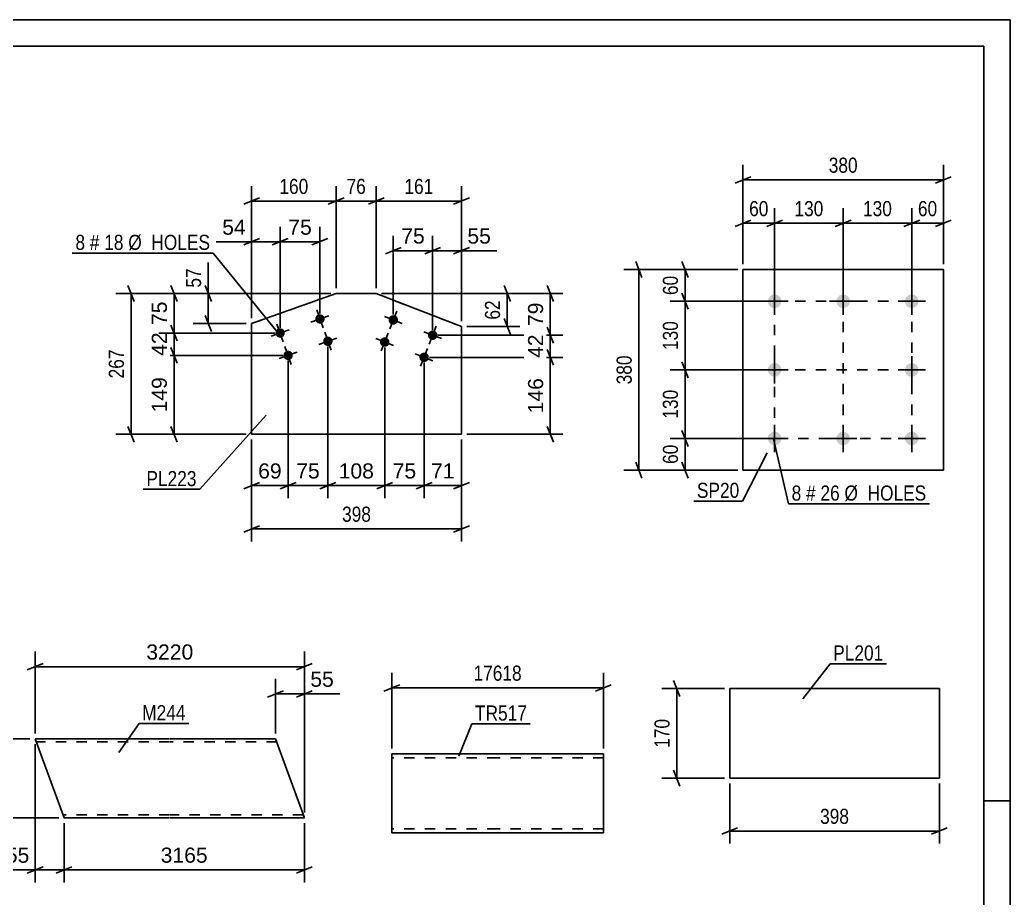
# Model space of a CAD drawing. Header units: millimetres. Extents: x 0 to 420, y 0 to 297.
# Drawn here: x 232.2 to 420, y 130.5 to 297 of the extents above; entities that cross this region are included whole.
import ezdxf

# ---------------------------------------------------------------- set-up
doc = ezdxf.new("R2010")
doc.units = ezdxf.units.MM
doc.linetypes.add('DXK_LINE_DOT2', pattern=[3.9198, 1.9599, -1.9599])
doc.styles.add('Arial', font='ARIAL.TTF', dxfattribs={"height": 0.2})
doc.styles.add('Arial Narrow', font='ARIALN.TTF', dxfattribs={"height": 0.2})

# ---------------------------------------------------------------- blocks, each defined once
blk = doc.blocks.new('Unknown-318883881-1115')
at = {"color": 5, "linetype": 'Continuous'}
for p, q in [((420, 297), (0, 297)), ((420, 0), (420, 297)), ((415, 292), (5, 292)), ((415, 5), (415, 292)), ((420, 149), (415, 149))]:
    blk.add_line(p, q, dxfattribs=at)
blk = doc.blocks.new('Part-318883881-2807 - 2791')
at = {"color": 2, "linetype": 'Continuous'}
for p, q in [((260.63, 160.76), (235.17, 160.76)), ((235.17, 160.76), (240.63, 145.76)), ((280.73, 160.77), (260.73, 160.77)), ((285.75, 146.97), (280.73, 160.77)), ((286.19, 145.77), (285.75, 146.97)), ((260.63, 145.76), (240.63, 145.76)), ((286.19, 145.77), (260.73, 145.77))]:
    blk.add_line(p, q, dxfattribs=at)
at = {"color": 7, "linetype": 'DXK_LINE_DOT2'}
for p, q in [((260.63, 160.16), (235.39, 160.16)), ((280.95, 160.17), (260.73, 160.17)), ((260.63, 146.36), (240.41, 146.36)), ((285.97, 146.37), (260.73, 146.37)), ((286.16, 145.86), (286.06, 146.12)), ((286.19, 145.77), (286.16, 145.86))]:
    blk.add_line(p, q, dxfattribs=at)
blk = doc.blocks.new('Bolt-318883881-3646 - 3612')
at = {"linetype": 'Continuous'}
for points in [[(375.34, 244.97, -1), (375.34, 242.37, -1)], [(388.34, 244.97, -1), (388.34, 242.37, -1)], [(401.34, 244.97, -1), (401.34, 242.37, -1)], [(375.34, 231.97, -1), (375.34, 229.37, -1)], [(401.34, 231.97, -1), (401.34, 229.37, -1)], [(375.34, 218.97, -1), (375.34, 216.37, -1)], [(388.34, 218.97, -1), (388.34, 216.37, -1)], [(401.34, 218.97, -1), (401.34, 216.37, -1)]]:
    blk.add_hatch(color=1, dxfattribs=at).paths.add_polyline_path(points)
at = {"color": 1, "linetype": 'Continuous'}
for p, q in [((375.34, 246.27), (375.34, 241.07)), ((388.34, 246.27), (388.34, 241.07)), ((401.34, 246.27), (401.34, 241.07)), ((372.74, 243.67), (377.94, 243.67)), ((385.74, 243.67), (390.94, 243.67)), ((398.74, 243.67), (403.94, 243.67)), ((375.34, 233.27), (375.34, 228.07)), ((401.34, 233.27), (401.34, 228.07)), ((372.74, 230.67), (377.94, 230.67)), ((398.74, 230.67), (403.94, 230.67)), ((375.34, 220.27), (375.34, 215.07)), ((388.34, 220.27), (388.34, 215.07)), ((401.34, 220.27), (401.34, 215.07)), ((372.74, 217.67), (377.94, 217.67)), ((385.74, 217.67), (390.94, 217.67)), ((398.74, 217.67), (403.94, 217.67))]:
    blk.add_line(p, q, dxfattribs=at)
blk = doc.blocks.new('Part-318883881-3661 - 3612')
at = {"color": 2, "linetype": 'Continuous'}
for p, q in [((369.34, 249.67), (369.34, 211.67)), ((369.34, 249.67), (407.34, 249.67)), ((407.34, 249.67), (407.34, 211.67)), ((369.34, 211.67), (407.34, 211.67))]:
    blk.add_line(p, q, dxfattribs=at)
blk = doc.blocks.new('Part-318883881-3542 - 3526')
at = {"color": 2, "linetype": 'Continuous'}
for p, q in [((366.82, 153.28), (366.82, 170.28)), ((366.82, 170.28), (406.58, 170.28)), ((406.58, 170.28), (406.58, 153.28)), ((406.58, 153.28), (366.82, 153.28))]:
    blk.add_line(p, q, dxfattribs=at)
blk = doc.blocks.new('Part-318883881-3301 - 3277')
at = {"color": 2, "linetype": 'Continuous'}
for p, q in [((302.78, 144.52), (302.78, 157.92)), ((302.78, 157.92), (322.78, 157.92)), ((322.88, 157.92), (342.88, 157.92)), ((342.88, 142.92), (342.88, 157.92)), ((302.78, 144.52), (302.78, 142.92)), ((302.78, 142.92), (322.78, 142.92)), ((322.88, 142.92), (342.88, 142.92))]:
    blk.add_line(p, q, dxfattribs=at)
at = {"color": 7, "linetype": 'DXK_LINE_DOT2'}
for p, q in [((322.78, 157.12), (302.78, 157.12)), ((342.88, 157.12), (322.88, 157.12)), ((302.78, 143.04), (302.78, 144.52)), ((302.78, 143.72), (302.78, 143.78)), ((322.78, 143.72), (302.78, 143.72)), ((342.88, 143.72), (322.88, 143.72)), ((342.88, 143.72), (342.88, 143.78))]:
    blk.add_line(p, q, dxfattribs=at)
blk = doc.blocks.new('Part-318883881-2200 - 2184')
at = {"color": 2, "linetype": 'Continuous'}
for p, q in [((292.21, 245.13), (276.19, 239.44)), ((299.83, 245.13), (292.21, 245.13)), ((292.21, 245.13), (292.21, 245.13)), ((315.97, 238.88), (299.83, 245.13)), ((299.83, 245.13), (299.83, 245.13)), ((276.19, 218.46), (276.19, 239.44)), ((315.97, 218.46), (315.97, 238.88)), ((276.19, 218.46), (315.97, 218.46))]:
    blk.add_line(p, q, dxfattribs=at)
at = {"color": 7, "linetype": 'DXK_LINE_DOT2'}
for p, q in [((276.19, 239.44), (292.21, 245.13)), ((292.21, 245.13), (299.83, 245.13)), ((299.83, 245.13), (315.97, 238.88)), ((276.19, 218.46), (315.97, 218.46))]:
    blk.add_line(p, q, dxfattribs=at)
blk = doc.blocks.new('Bolt-318883881-2205 - 2184')
at = {"linetype": 'Continuous'}
for points in [[(303.03, 239.23), (302.84, 239.25), (302.66, 239.32), (302.5, 239.41), (302.37, 239.54), (302.26, 239.7), (302.19, 239.87), (302.15, 240.06), (302.16, 240.25), (302.2, 240.43), (302.29, 240.6), (302.4, 240.75), (302.54, 240.87), (302.71, 240.96), (302.89, 241.01), (303.08, 241.03), (303.26, 241), (303.44, 240.94), (303.6, 240.84), (303.74, 240.71), (303.84, 240.55), (303.92, 240.38), (303.95, 240.19), (303.94, 240.01), (303.9, 239.82), (303.82, 239.65), (303.7, 239.51), (303.56, 239.38), (303.39, 239.29), (303.21, 239.24)], [(301.4, 235.03), (301.21, 235.06), (301.04, 235.12), (300.88, 235.22), (300.74, 235.35), (300.64, 235.5), (300.56, 235.68), (300.53, 235.86), (300.54, 236.05), (300.58, 236.23), (300.66, 236.4), (300.78, 236.55), (300.92, 236.67), (301.09, 236.76), (301.27, 236.82), (301.45, 236.83), (301.64, 236.8), (301.82, 236.74), (301.98, 236.64), (302.11, 236.51), (302.22, 236.36), (302.29, 236.18), (302.33, 236), (302.32, 235.81), (302.28, 235.63), (302.19, 235.46), (302.08, 235.31), (301.94, 235.19), (301.77, 235.1), (301.59, 235.04)], [(310.49, 236.34), (310.3, 236.37), (310.12, 236.43), (309.96, 236.53), (309.83, 236.66), (309.72, 236.81), (309.65, 236.99), (309.62, 237.17), (309.62, 237.36), (309.67, 237.54), (309.75, 237.71), (309.86, 237.86), (310.01, 237.98), (310.17, 238.07), (310.35, 238.13), (310.54, 238.14), (310.73, 238.11), (310.9, 238.05), (311.06, 237.95), (311.2, 237.82), (311.31, 237.67), (311.38, 237.49), (311.41, 237.31), (311.4, 237.12), (311.36, 236.94), (311.28, 236.77), (311.16, 236.62), (311.02, 236.5), (310.85, 236.41), (310.67, 236.35)], [(308.86, 232.14), (308.68, 232.17), (308.5, 232.23), (308.34, 232.33), (308.2, 232.46), (308.1, 232.62), (308.03, 232.79), (307.99, 232.98), (308, 233.16), (308.04, 233.35), (308.12, 233.52), (308.24, 233.67), (308.38, 233.79), (308.55, 233.88), (308.73, 233.93), (308.92, 233.94), (309.1, 233.92), (309.28, 233.85), (309.44, 233.76), (309.58, 233.63), (309.68, 233.47), (309.75, 233.3), (309.79, 233.11), (309.78, 232.92), (309.74, 232.74), (309.65, 232.57), (309.54, 232.42), (309.4, 232.3), (309.23, 232.21), (309.05, 232.16)]]:
    blk.add_hatch(color=1, dxfattribs=at).paths.add_polyline_path(points)
at = {"color": 1, "linetype": 'Continuous'}
for p, q in [((301.37, 240.78), (304.73, 239.48)), ((303.7, 241.81), (302.4, 238.45)), ((311.16, 238.92), (309.86, 235.56)), ((299.75, 236.58), (303.11, 235.28)), ((302.08, 237.61), (300.78, 234.25)), ((308.83, 237.89), (312.19, 236.59)), ((309.54, 234.72), (308.24, 231.36)), ((307.21, 233.69), (310.57, 232.39))]:
    blk.add_line(p, q, dxfattribs=at)
blk = doc.blocks.new('Bolt-318883881-2210 - 2184')
at = {"linetype": 'Continuous'}
for points in [[(289.99, 240.62, -1), (288.29, 240.02, -1)], [(282.45, 237.95, -1), (280.75, 237.35, -1)], [(291.5, 236.38, -1), (289.8, 235.78, -1)], [(283.96, 233.71, -1), (282.26, 233.11, -1)]]:
    blk.add_hatch(color=1, dxfattribs=at).paths.add_polyline_path(points)
at = {"color": 1, "linetype": 'Continuous'}
for p, q in [((287.45, 239.72), (290.84, 240.93)), ((288.54, 242.02), (289.74, 238.63)), ((281, 239.35), (282.2, 235.95)), ((279.91, 237.05), (283.3, 238.25)), ((288.95, 235.48), (292.34, 236.68)), ((290.05, 237.78), (291.25, 234.39)), ((282.51, 235.1), (283.71, 231.71)), ((281.41, 232.81), (284.8, 234.01))]:
    blk.add_line(p, q, dxfattribs=at)
blk = doc.blocks.new('Rectangle-318883881-3750 - 3612')
at = {"color": 1, "linetype": 'DXK_LINE_DOT2'}
blk.add_lwpolyline([(375.34, 243.67), (401.34, 243.67), (401.34, 217.67), (375.34, 217.67), (375.34, 243.67)], close=True, dxfattribs=at)
blk = doc.blocks.new('Line-318883881-3743 - 3612')
at = {"color": 1, "linetype": 'DXK_LINE_DOT2'}
blk.add_line((375.34, 230.67), (401.34, 230.67), dxfattribs=at)
blk = doc.blocks.new('Line-318883881-3734 - 3612')
at = {"color": 1, "linetype": 'DXK_LINE_DOT2'}
blk.add_line((388.34, 243.67), (388.34, 217.67), dxfattribs=at)
blk = doc.blocks.new('StraightDimension-318883881-16957 - 2791')
at = {"color": 7, "linetype": 'Continuous'}
for p, q in [((235.17, 159.76), (235.17, 133.52)), ((240.63, 144.76), (240.63, 133.52)), ((233.67, 135.32), (236.67, 136.52)), ((235.17, 135.92), (240.63, 135.92)), ((242.13, 136.52), (239.13, 135.32))]:
    blk.add_line(p, q, dxfattribs=at)
at = {"color": 0}
blk.add_wipeout([(234.65, 136.67), (234.65, 140.87), (229, 140.87), (229, 136.67)], dxfattribs=at)
at = {"color": 7, "linetype": 'Continuous'}
blk.add_line((235.17, 135.92), (228.47, 135.92), dxfattribs=at)
blk.add_line((235.17, 135.92), (228.47, 135.92), dxfattribs=at)
at = {"color": 3, "style": 'Arial'}
blk.add_text('55', height=2.865, dxfattribs=at).set_placement((229.6, 137.27))
blk = doc.blocks.new('StraightDimension-318883881-2878 - 2791')
at = {"color": 7, "linetype": 'Continuous'}
for p, q in [((235.17, 161.76), (235.17, 177.27)), ((286.19, 146.77), (286.19, 177.27)), ((236.67, 175.02), (233.67, 173.82)), ((284.69, 173.82), (287.69, 175.02)), ((235.17, 174.42), (286.19, 174.42))]:
    blk.add_line(p, q, dxfattribs=at)
at = {"color": 0}
blk.add_wipeout([(265.73, 175.17), (265.73, 179.37), (255.63, 179.37), (255.63, 175.17)], dxfattribs=at)
at = {"color": 3, "style": 'Arial'}
blk.add_text('3220', height=2.865, dxfattribs=at).set_placement((256.23, 175.77))
blk = doc.blocks.new('StraightDimension-318883881-2810 - 2791')
at = {"color": 7, "linetype": 'Continuous'}
for p, q in [((227.15, 159.26), (225.95, 162.26)), ((234.17, 160.76), (223.7, 160.76)), ((226.55, 145.76), (226.55, 160.76)), ((225.95, 147.26), (227.15, 144.26)), ((239.63, 145.76), (223.7, 145.76))]:
    blk.add_line(p, q, dxfattribs=at)
at = {"color": 0}
blk.add_wipeout([(225.8, 157.2), (221.6, 157.2), (221.6, 149.32), (225.8, 149.32)], dxfattribs=at)
at = {"color": 3, "style": 'Arial'}
blk.add_text('150', height=2.865, rotation=90.0002, dxfattribs=at).set_placement((225.2, 149.92))
blk = doc.blocks.new('StraightDimension-318883881-2853 - 2791')
at = {"color": 7, "linetype": 'Continuous'}
for p, q in [((280.73, 161.77), (280.73, 172.11)), ((286.19, 146.77), (286.19, 172.11)), ((279.23, 168.66), (282.23, 169.86)), ((280.73, 169.26), (286.19, 169.26)), ((287.69, 169.86), (284.69, 168.66))]:
    blk.add_line(p, q, dxfattribs=at)
at = {"color": 0}
blk.add_wipeout([(292.36, 170.01), (292.36, 174.21), (286.72, 174.21), (286.72, 170.01)], dxfattribs=at)
at = {"color": 7, "linetype": 'Continuous'}
blk.add_line((286.19, 169.26), (292.89, 169.26), dxfattribs=at)
blk.add_line((286.19, 169.26), (292.89, 169.26), dxfattribs=at)
at = {"color": 3, "style": 'Arial'}
blk.add_text('55', height=2.865, dxfattribs=at).set_placement((287.32, 170.61))
blk = doc.blocks.new('StraightDimension-318883881-16956 - 2791')
at = {"color": 7, "linetype": 'Continuous'}
for p, q in [((240.63, 144.76), (240.63, 133.52)), ((286.19, 144.77), (286.19, 133.52)), ((242.13, 136.52), (239.13, 135.32)), ((240.63, 135.92), (286.19, 135.92)), ((284.69, 135.32), (287.69, 136.52))]:
    blk.add_line(p, q, dxfattribs=at)
at = {"color": 0}
blk.add_wipeout([(268.46, 136.67), (268.46, 140.87), (258.36, 140.87), (258.36, 136.67)], dxfattribs=at)
at = {"color": 3, "style": 'Arial'}
blk.add_text('3165', height=2.865, dxfattribs=at).set_placement((258.96, 137.27))
blk = doc.blocks.new('StraightDimension-318883881-3663 - 3612')
at = {"color": 7, "linetype": 'Continuous'}
for p, q in [((357.76, 219.17), (358.96, 216.17)), ((374.34, 217.67), (355.51, 217.67)), ((358.36, 211.67), (358.36, 217.67)), ((358.96, 210.17), (357.76, 213.17)), ((368.34, 211.67), (355.51, 211.67))]:
    blk.add_line(p, q, dxfattribs=at)
at = {"color": 0}
blk.add_wipeout([(357.61, 217.09), (353.41, 217.09), (353.41, 212.24), (357.61, 212.24)], dxfattribs=at)
at = {"color": 3, "style": 'Arial Narrow'}
blk.add_text('60', height=2.863, rotation=90.0002, dxfattribs=at).set_placement((357.01, 212.84))
blk = doc.blocks.new('StraightDimension-318883881-5026 - 3612')
at = {"color": 7, "linetype": 'Continuous'}
for p, q in [((358.96, 242.17), (357.76, 245.17)), ((374.34, 243.67), (355.51, 243.67)), ((358.36, 230.67), (358.36, 243.67)), ((357.76, 232.17), (358.96, 229.17)), ((374.34, 230.67), (355.51, 230.67))]:
    blk.add_line(p, q, dxfattribs=at)
at = {"color": 0}
blk.add_wipeout([(357.61, 240.51), (353.41, 240.51), (353.41, 233.82), (357.61, 233.82)], dxfattribs=at)
at = {"color": 3, "style": 'Arial Narrow'}
blk.add_text('130', height=2.863, rotation=90.0002, dxfattribs=at).set_placement((357.01, 234.42))
blk = doc.blocks.new('StraightDimension-318883881-3673 - 3612')
at = {"color": 7, "linetype": 'Continuous'}
for p, q in [((357.76, 251.17), (358.96, 248.17)), ((368.34, 249.67), (355.51, 249.67)), ((358.36, 243.67), (358.36, 249.67)), ((358.96, 242.17), (357.76, 245.17)), ((374.34, 243.67), (355.51, 243.67))]:
    blk.add_line(p, q, dxfattribs=at)
at = {"color": 0}
blk.add_wipeout([(357.61, 249.09), (353.41, 249.09), (353.41, 244.24), (357.61, 244.24)], dxfattribs=at)
at = {"color": 3, "style": 'Arial Narrow'}
blk.add_text('60', height=2.863, rotation=90.0002, dxfattribs=at).set_placement((357.01, 244.84))
blk = doc.blocks.new('StraightDimension-318883881-3688 - 3612')
at = {"color": 7, "linetype": 'Continuous'}
for p, q in [((350.2, 248.17), (349, 251.17)), ((368.34, 249.67), (346.75, 249.67)), ((349.6, 211.67), (349.6, 249.67)), ((349, 213.17), (350.2, 210.17)), ((368.34, 211.67), (346.75, 211.67))]:
    blk.add_line(p, q, dxfattribs=at)
at = {"color": 0}
blk.add_wipeout([(348.85, 234.01), (344.65, 234.01), (344.65, 227.32), (348.85, 227.32)], dxfattribs=at)
at = {"color": 3, "style": 'Arial Narrow'}
blk.add_text('380', height=2.863, rotation=90.0002, dxfattribs=at).set_placement((348.25, 227.92))
blk = doc.blocks.new('StraightDimension-318883881-3703 - 3612')
at = {"color": 7, "linetype": 'Continuous'}
for p, q in [((369.34, 250.67), (369.34, 261.29)), ((375.34, 244.67), (375.34, 261.29)), ((367.84, 257.84), (370.84, 259.04)), ((369.34, 258.44), (375.34, 258.44)), ((376.84, 259.04), (373.84, 257.84))]:
    blk.add_line(p, q, dxfattribs=at)
at = {"color": 0}
blk.add_wipeout([(374.77, 259.19), (374.77, 263.39), (369.91, 263.39), (369.91, 259.19)], dxfattribs=at)
at = {"color": 3, "style": 'Arial Narrow'}
blk.add_text('60', height=2.863, dxfattribs=at).set_placement((370.51, 259.79))
blk = doc.blocks.new('StraightDimension-318883881-3713 - 3612')
at = {"color": 7, "linetype": 'Continuous'}
for p, q in [((401.34, 244.67), (401.34, 261.29)), ((407.34, 250.67), (407.34, 261.29)), ((399.84, 257.84), (402.84, 259.04)), ((401.34, 258.44), (407.34, 258.44)), ((408.84, 259.04), (405.84, 257.84))]:
    blk.add_line(p, q, dxfattribs=at)
at = {"color": 0}
blk.add_wipeout([(406.77, 259.19), (406.77, 263.39), (401.91, 263.39), (401.91, 259.19)], dxfattribs=at)
at = {"color": 3, "style": 'Arial Narrow'}
blk.add_text('60', height=2.863, dxfattribs=at).set_placement((402.51, 259.79))
blk = doc.blocks.new('StraightDimension-318883881-3724 - 3612')
at = {"color": 7, "linetype": 'Continuous'}
for p, q in [((369.34, 250.67), (369.34, 269.52)), ((407.34, 250.67), (407.34, 269.52)), ((370.84, 267.27), (367.84, 266.07)), ((369.34, 266.67), (407.34, 266.67)), ((405.84, 266.07), (408.84, 267.27))]:
    blk.add_line(p, q, dxfattribs=at)
at = {"color": 0}
blk.add_wipeout([(391.68, 267.42), (391.68, 271.62), (385, 271.62), (385, 267.42)], dxfattribs=at)
at = {"color": 3, "style": 'Arial Narrow'}
blk.add_text('380', height=2.863, dxfattribs=at).set_placement((385.6, 268.02))
blk = doc.blocks.new('StraightDimension-318883881-5024 - 3612')
at = {"color": 7, "linetype": 'Continuous'}
for p, q in [((358.96, 229.17), (357.76, 232.17)), ((374.34, 230.67), (355.51, 230.67)), ((358.36, 217.67), (358.36, 230.67)), ((357.76, 219.17), (358.96, 216.17)), ((374.34, 217.67), (355.51, 217.67))]:
    blk.add_line(p, q, dxfattribs=at)
at = {"color": 0}
blk.add_wipeout([(357.61, 227.51), (353.41, 227.51), (353.41, 220.82), (357.61, 220.82)], dxfattribs=at)
at = {"color": 3, "style": 'Arial Narrow'}
blk.add_text('130', height=2.863, rotation=90.0002, dxfattribs=at).set_placement((357.01, 221.42))
blk = doc.blocks.new('StraightDimension-318883881-5046 - 3612')
at = {"color": 7, "linetype": 'Continuous'}
for p, q in [((375.34, 244.67), (375.34, 261.29)), ((388.34, 244.67), (388.34, 261.29)), ((376.84, 259.04), (373.84, 257.84)), ((375.34, 258.44), (388.34, 258.44)), ((386.84, 257.84), (389.84, 259.04))]:
    blk.add_line(p, q, dxfattribs=at)
at = {"color": 0}
blk.add_wipeout([(385.18, 259.19), (385.18, 263.39), (378.5, 263.39), (378.5, 259.19)], dxfattribs=at)
at = {"color": 3, "style": 'Arial Narrow'}
blk.add_text('130', height=2.863, dxfattribs=at).set_placement((379.1, 259.79))
blk = doc.blocks.new('StraightDimension-318883881-5048 - 3612')
at = {"color": 7, "linetype": 'Continuous'}
for p, q in [((388.34, 244.67), (388.34, 261.29)), ((401.34, 244.67), (401.34, 261.29)), ((389.84, 259.04), (386.84, 257.84)), ((388.34, 258.44), (401.34, 258.44)), ((399.84, 257.84), (402.84, 259.04))]:
    blk.add_line(p, q, dxfattribs=at)
at = {"color": 0}
blk.add_wipeout([(398.18, 259.19), (398.18, 263.39), (391.5, 263.39), (391.5, 259.19)], dxfattribs=at)
at = {"color": 3, "style": 'Arial Narrow'}
blk.add_text('130', height=2.863, dxfattribs=at).set_placement((392.1, 259.79))
blk = doc.blocks.new('StraightDimension-318883881-3544 - 3526')
at = {"color": 7, "linetype": 'Continuous'}
for p, q in [((357.38, 168.78), (356.18, 171.78)), ((365.82, 170.28), (353.93, 170.28)), ((356.78, 153.28), (356.78, 170.28)), ((356.18, 154.78), (357.38, 151.78)), ((365.82, 153.28), (353.93, 153.28))]:
    blk.add_line(p, q, dxfattribs=at)
at = {"color": 0}
blk.add_wipeout([(356.03, 165.12), (351.83, 165.12), (351.83, 158.44), (356.03, 158.44)], dxfattribs=at)
at = {"color": 3, "style": 'Arial Narrow'}
blk.add_text('170', height=2.863, rotation=90.0002, dxfattribs=at).set_placement((355.43, 159.04))
blk = doc.blocks.new('StraightDimension-318883881-3555 - 3526')
at = {"color": 7, "linetype": 'Continuous'}
for p, q in [((366.82, 152.28), (366.82, 140.88)), ((406.58, 152.28), (406.58, 140.88)), ((368.32, 143.88), (365.32, 142.68)), ((366.82, 143.28), (406.58, 143.28)), ((405.08, 142.68), (408.08, 143.88))]:
    blk.add_line(p, q, dxfattribs=at)
at = {"color": 0}
blk.add_wipeout([(390.04, 144.03), (390.04, 148.23), (383.36, 148.23), (383.36, 144.03)], dxfattribs=at)
at = {"color": 3, "style": 'Arial Narrow'}
blk.add_text('398', height=2.863, dxfattribs=at).set_placement((383.96, 144.63))
blk = doc.blocks.new('StraightDimension-318883881-3306 - 3277')
at = {"color": 7, "linetype": 'Continuous'}
for p, q in [((302.78, 158.92), (302.78, 173.26)), ((342.88, 158.92), (342.88, 173.26)), ((304.28, 171.01), (301.28, 169.81)), ((341.38, 169.81), (344.38, 171.01)), ((302.78, 170.41), (342.88, 170.41))]:
    blk.add_line(p, q, dxfattribs=at)
at = {"color": 0}
blk.add_wipeout([(328, 171.16), (328, 175.36), (317.66, 175.36), (317.66, 171.16)], dxfattribs=at)
at = {"color": 3, "style": 'Arial Narrow'}
blk.add_text('17618', height=2.863, dxfattribs=at).set_placement((318.26, 171.76))
blk = doc.blocks.new('StraightDimension-318883881-2375 - 2184')
at = {"color": 7, "linetype": 'Continuous'}
for p, q in [((332.21, 246.63), (333.41, 243.63)), ((300.83, 245.13), (335.21, 245.13)), ((332.81, 237.24), (332.81, 245.13)), ((333.41, 235.74), (332.21, 238.74)), ((311.51, 237.24), (335.21, 237.24))]:
    blk.add_line(p, q, dxfattribs=at)
at = {"color": 0}
blk.add_wipeout([(332.06, 244.01), (327.86, 244.01), (327.86, 238.36), (332.06, 238.36)], dxfattribs=at)
at = {"color": 3, "style": 'Arial'}
blk.add_text('79', height=2.865, rotation=90.0002, dxfattribs=at).set_placement((331.46, 238.96))
blk = doc.blocks.new('StraightDimension-318883881-2212 - 2184')
at = {"color": 7, "linetype": 'Continuous'}
for p, q in [((253.93, 243.63), (252.73, 246.63)), ((291.21, 245.13), (250.48, 245.13)), ((253.33, 218.46), (253.33, 245.13)), ((252.73, 219.96), (253.93, 216.96)), ((275.19, 218.46), (250.48, 218.46))]:
    blk.add_line(p, q, dxfattribs=at)
at = {"color": 0}
blk.add_wipeout([(252.58, 235.14), (248.38, 235.14), (248.38, 228.45), (252.58, 228.45)], dxfattribs=at)
at = {"color": 3, "style": 'Arial Narrow'}
blk.add_text('267', height=2.863, rotation=90.0002, dxfattribs=at).set_placement((251.98, 229.05))
blk = doc.blocks.new('StraightDimension-318883881-2260 - 2184')
at = {"color": 7, "linetype": 'Continuous'}
for p, q in [((290.65, 235.08), (290.65, 206.33)), ((301.43, 234.93), (301.43, 206.33)), ((289.15, 208.13), (292.15, 209.33)), ((290.65, 208.73), (301.43, 208.73)), ((302.93, 209.33), (299.93, 208.13))]:
    blk.add_line(p, q, dxfattribs=at)
at = {"color": 0}
blk.add_wipeout([(299.97, 209.48), (299.97, 213.68), (292.1, 213.68), (292.1, 209.48)], dxfattribs=at)
at = {"color": 3, "style": 'Arial'}
blk.add_text('108', height=2.865, dxfattribs=at).set_placement((292.7, 210.08))
blk = doc.blocks.new('StraightDimension-318883881-2229 - 2184')
at = {"color": 7, "linetype": 'Continuous'}
for p, q in [((303.05, 241.13), (303.05, 256.09)), ((310.51, 238.24), (310.51, 256.09)), ((301.55, 252.64), (304.55, 253.84)), ((312.01, 253.84), (309.01, 252.64)), ((303.05, 253.24), (310.51, 253.24))]:
    blk.add_line(p, q, dxfattribs=at)
at = {"color": 0}
blk.add_wipeout([(309.61, 253.99), (309.61, 258.19), (303.96, 258.19), (303.96, 253.99)], dxfattribs=at)
at = {"color": 3, "style": 'Arial'}
blk.add_text('75', height=2.865, dxfattribs=at).set_placement((304.56, 254.59))
blk = doc.blocks.new('StraightDimension-318883881-2219 - 2184')
at = {"color": 7, "linetype": 'Continuous'}
for p, q in [((310.51, 238.24), (310.51, 256.09)), ((315.97, 239.88), (315.97, 256.09)), ((309.01, 252.64), (312.01, 253.84)), ((317.47, 253.84), (314.47, 252.64)), ((310.51, 253.24), (315.97, 253.24))]:
    blk.add_line(p, q, dxfattribs=at)
at = {"color": 0}
blk.add_wipeout([(322.14, 253.99), (322.14, 258.19), (316.5, 258.19), (316.5, 253.99)], dxfattribs=at)
at = {"color": 7, "linetype": 'Continuous'}
blk.add_line((315.97, 253.24), (322.67, 253.24), dxfattribs=at)
blk.add_line((315.97, 253.24), (322.67, 253.24), dxfattribs=at)
at = {"color": 3, "style": 'Arial'}
blk.add_text('55', height=2.865, dxfattribs=at).set_placement((317.1, 254.59))
blk = doc.blocks.new('StraightDimension-318883881-2383 - 2184')
at = {"color": 7, "linetype": 'Continuous'}
for p, q in [((309.89, 233.04), (335.21, 233.04)), ((333.41, 231.54), (332.21, 234.54)), ((332.81, 218.46), (332.81, 233.04)), ((332.21, 219.96), (333.41, 216.96)), ((316.97, 218.46), (335.21, 218.46))]:
    blk.add_line(p, q, dxfattribs=at)
at = {"color": 0}
blk.add_wipeout([(332.06, 229.69), (327.86, 229.69), (327.86, 221.82), (332.06, 221.82)], dxfattribs=at)
at = {"color": 3, "style": 'Arial'}
blk.add_text('146', height=2.865, rotation=90.0002, dxfattribs=at).set_placement((331.46, 222.42))
blk = doc.blocks.new('StraightDimension-318883881-2240 - 2184')
at = {"color": 7, "linetype": 'Continuous'}
for p, q in [((283.11, 232.41), (283.11, 206.33)), ((276.19, 217.46), (276.19, 206.33)), ((274.69, 208.13), (277.69, 209.33)), ((276.19, 208.73), (283.11, 208.73)), ((284.61, 209.33), (281.61, 208.13))]:
    blk.add_line(p, q, dxfattribs=at)
at = {"color": 0}
blk.add_wipeout([(282.47, 209.48), (282.47, 213.68), (276.83, 213.68), (276.83, 209.48)], dxfattribs=at)
at = {"color": 3, "style": 'Arial'}
blk.add_text('69', height=2.865, dxfattribs=at).set_placement((277.43, 210.08))
blk = doc.blocks.new('StraightDimension-318883881-2246 - 2184')
at = {"color": 7, "linetype": 'Continuous'}
for p, q in [((308.89, 232.04), (308.89, 206.33)), ((315.97, 217.46), (315.97, 206.33)), ((307.39, 208.13), (310.39, 209.33)), ((308.89, 208.73), (315.97, 208.73)), ((317.47, 209.33), (314.47, 208.13))]:
    blk.add_line(p, q, dxfattribs=at)
at = {"color": 0}
blk.add_wipeout([(315.25, 209.48), (315.25, 213.68), (309.61, 213.68), (309.61, 209.48)], dxfattribs=at)
at = {"color": 3, "style": 'Arial'}
blk.add_text('71', height=2.865, dxfattribs=at).set_placement((310.21, 210.08))
blk = doc.blocks.new('StraightDimension-318883881-2252 - 2184')
at = {"color": 7, "linetype": 'Continuous'}
for p, q in [((301.43, 234.93), (301.43, 206.33)), ((308.89, 232.04), (308.89, 206.33)), ((299.93, 208.13), (302.93, 209.33)), ((301.43, 208.73), (308.89, 208.73)), ((310.39, 209.33), (307.39, 208.13))]:
    blk.add_line(p, q, dxfattribs=at)
at = {"color": 0}
blk.add_wipeout([(307.98, 209.48), (307.98, 213.68), (302.33, 213.68), (302.33, 209.48)], dxfattribs=at)
at = {"color": 3, "style": 'Arial'}
blk.add_text('75', height=2.865, dxfattribs=at).set_placement((302.93, 210.08))
blk = doc.blocks.new('StraightDimension-318883881-2331 - 2184')
at = {"color": 7, "linetype": 'Continuous'}
for p, q in [((299.83, 246.13), (299.83, 265.5)), ((315.97, 239.88), (315.97, 265.5)), ((301.33, 263.25), (298.33, 262.05)), ((314.47, 262.05), (317.47, 263.25)), ((299.83, 262.65), (315.97, 262.65))]:
    blk.add_line(p, q, dxfattribs=at)
at = {"color": 0}
blk.add_wipeout([(311.24, 263.4), (311.24, 267.6), (304.56, 267.6), (304.56, 263.4)], dxfattribs=at)
at = {"color": 3, "style": 'Arial Narrow'}
blk.add_text('161', height=2.863, dxfattribs=at).set_placement((305.16, 264))
blk = doc.blocks.new('StraightDimension-318883881-2268 - 2184')
at = {"color": 7, "linetype": 'Continuous'}
for p, q in [((290.65, 235.08), (290.65, 206.33)), ((283.11, 232.41), (283.11, 206.33)), ((281.61, 208.13), (284.61, 209.33)), ((283.11, 208.73), (290.65, 208.73)), ((292.15, 209.33), (289.15, 208.13))]:
    blk.add_line(p, q, dxfattribs=at)
at = {"color": 0}
blk.add_wipeout([(289.7, 209.48), (289.7, 213.68), (284.05, 213.68), (284.05, 209.48)], dxfattribs=at)
at = {"color": 3, "style": 'Arial'}
blk.add_text('75', height=2.865, dxfattribs=at).set_placement((284.65, 210.08))
blk = doc.blocks.new('StraightDimension-318883881-2277 - 2184')
at = {"color": 7, "linetype": 'Continuous'}
for p, q in [((276.19, 240.44), (276.19, 257.78)), ((281.6, 238.65), (281.6, 257.78)), ((274.69, 254.33), (277.69, 255.53)), ((283.1, 255.53), (280.1, 254.33)), ((276.19, 254.93), (281.6, 254.93))]:
    blk.add_line(p, q, dxfattribs=at)
at = {"color": 0}
blk.add_wipeout([(275.67, 255.68), (275.67, 259.88), (270.02, 259.88), (270.02, 255.68)], dxfattribs=at)
at = {"color": 7, "linetype": 'Continuous'}
blk.add_line((276.19, 254.93), (269.49, 254.93), dxfattribs=at)
blk.add_line((276.19, 254.93), (269.49, 254.93), dxfattribs=at)
at = {"color": 3, "style": 'Arial'}
blk.add_text('54', height=2.865, dxfattribs=at).set_placement((270.62, 256.28))
blk = doc.blocks.new('StraightDimension-318883881-2287 - 2184')
at = {"color": 7, "linetype": 'Continuous'}
for p, q in [((281.6, 238.65), (281.6, 257.78)), ((289.14, 241.32), (289.14, 257.78)), ((280.1, 254.33), (283.1, 255.53)), ((290.64, 255.53), (287.64, 254.33)), ((281.6, 254.93), (289.14, 254.93))]:
    blk.add_line(p, q, dxfattribs=at)
at = {"color": 0}
blk.add_wipeout([(288.2, 255.68), (288.2, 259.88), (282.55, 259.88), (282.55, 255.68)], dxfattribs=at)
at = {"color": 3, "style": 'Arial'}
blk.add_text('75', height=2.865, dxfattribs=at).set_placement((283.15, 256.28))
blk = doc.blocks.new('StraightDimension-318883881-2298 - 2184')
at = {"color": 7, "linetype": 'Continuous'}
for p, q in [((267.36, 246.63), (268.56, 243.63)), ((291.21, 245.13), (265.11, 245.13)), ((267.96, 239.44), (267.96, 245.13)), ((268.56, 237.94), (267.36, 240.94)), ((275.19, 239.44), (265.11, 239.44))]:
    blk.add_line(p, q, dxfattribs=at)
at = {"color": 0}
blk.add_wipeout([(267.21, 250.51), (263.01, 250.51), (263.01, 245.65), (267.21, 245.65)], dxfattribs=at)
at = {"color": 7, "linetype": 'Continuous'}
blk.add_line((267.96, 245.13), (267.96, 251.03), dxfattribs=at)
blk.add_line((267.96, 245.13), (267.96, 251.03), dxfattribs=at)
at = {"color": 3, "style": 'Arial Narrow'}
blk.add_text('57', height=2.863, rotation=90.0002, dxfattribs=at).set_placement((266.61, 246.25))
blk = doc.blocks.new('StraightDimension-318883881-2307 - 2184')
at = {"color": 7, "linetype": 'Continuous'}
for p, q in [((324.04, 246.63), (325.24, 243.63)), ((300.83, 245.13), (327.04, 245.13)), ((324.64, 238.88), (324.64, 245.13)), ((325.24, 237.38), (324.04, 240.38)), ((316.97, 238.88), (327.04, 238.88))]:
    blk.add_line(p, q, dxfattribs=at)
at = {"color": 0}
blk.add_wipeout([(323.89, 244.43), (319.69, 244.43), (319.69, 239.58), (323.89, 239.58)], dxfattribs=at)
at = {"color": 3, "style": 'Arial Narrow'}
blk.add_text('62', height=2.863, rotation=90.0002, dxfattribs=at).set_placement((323.29, 240.18))
blk = doc.blocks.new('StraightDimension-318883881-2316 - 2184')
at = {"color": 7, "linetype": 'Continuous'}
for p, q in [((276.19, 217.46), (276.19, 198.13)), ((315.97, 217.46), (315.97, 198.13)), ((277.69, 201.13), (274.69, 199.93)), ((314.47, 199.93), (317.47, 201.13)), ((276.19, 200.53), (315.97, 200.53))]:
    blk.add_line(p, q, dxfattribs=at)
at = {"color": 0}
blk.add_wipeout([(299.42, 201.28), (299.42, 205.48), (292.74, 205.48), (292.74, 201.28)], dxfattribs=at)
at = {"color": 3, "style": 'Arial Narrow'}
blk.add_text('398', height=2.863, dxfattribs=at).set_placement((293.34, 201.88))
blk = doc.blocks.new('StraightDimension-318883881-2321 - 2184')
at = {"color": 7, "linetype": 'Continuous'}
for p, q in [((276.19, 240.44), (276.19, 265.5)), ((292.21, 246.13), (292.21, 265.5)), ((277.69, 263.25), (274.69, 262.05)), ((290.71, 262.05), (293.71, 263.25)), ((276.19, 262.65), (292.21, 262.65))]:
    blk.add_line(p, q, dxfattribs=at)
at = {"color": 0}
blk.add_wipeout([(287.54, 263.4), (287.54, 267.6), (280.86, 267.6), (280.86, 263.4)], dxfattribs=at)
at = {"color": 3, "style": 'Arial Narrow'}
blk.add_text('160', height=2.863, dxfattribs=at).set_placement((281.46, 264))
blk = doc.blocks.new('StraightDimension-318883881-2341 - 2184')
at = {"color": 7, "linetype": 'Continuous'}
for p, q in [((292.21, 246.13), (292.21, 265.5)), ((299.83, 246.13), (299.83, 265.5)), ((290.71, 262.05), (293.71, 263.25)), ((301.33, 263.25), (298.33, 262.05)), ((292.21, 262.65), (299.83, 262.65))]:
    blk.add_line(p, q, dxfattribs=at)
at = {"color": 0}
blk.add_wipeout([(298.45, 263.4), (298.45, 267.6), (293.59, 267.6), (293.59, 263.4)], dxfattribs=at)
at = {"color": 3, "style": 'Arial Narrow'}
blk.add_text('76', height=2.863, dxfattribs=at).set_placement((294.19, 264))
blk = doc.blocks.new('StraightDimension-318883881-2352 - 2184')
at = {"color": 7, "linetype": 'Continuous'}
for p, q in [((262.08, 231.91), (260.88, 234.91)), ((282.11, 233.41), (258.63, 233.41)), ((261.48, 218.46), (261.48, 233.41)), ((260.88, 219.96), (262.08, 216.96)), ((275.19, 218.46), (258.63, 218.46))]:
    blk.add_line(p, q, dxfattribs=at)
at = {"color": 0}
blk.add_wipeout([(260.73, 229.87), (256.53, 229.87), (256.53, 222), (260.73, 222)], dxfattribs=at)
at = {"color": 3, "style": 'Arial'}
blk.add_text('149', height=2.865, rotation=90.0002, dxfattribs=at).set_placement((260.13, 222.6))
blk = doc.blocks.new('StraightDimension-318883881-2358 - 2184')
at = {"color": 7, "linetype": 'Continuous'}
for p, q in [((260.88, 239.15), (262.08, 236.15)), ((280.6, 237.65), (258.63, 237.65)), ((261.48, 233.41), (261.48, 237.65)), ((262.08, 231.91), (260.88, 234.91)), ((282.11, 233.41), (258.63, 233.41))]:
    blk.add_line(p, q, dxfattribs=at)
at = {"color": 0}
blk.add_wipeout([(260.73, 238.35), (256.53, 238.35), (256.53, 232.71), (260.73, 232.71)], dxfattribs=at)
at = {"color": 3, "style": 'Arial'}
blk.add_text('42', height=2.865, rotation=90.0002, dxfattribs=at).set_placement((260.13, 233.31))
blk = doc.blocks.new('StraightDimension-318883881-2366 - 2184')
at = {"color": 7, "linetype": 'Continuous'}
for p, q in [((260.88, 246.63), (262.08, 243.63)), ((291.21, 245.13), (258.63, 245.13)), ((261.48, 237.65), (261.48, 245.13)), ((262.08, 236.15), (260.88, 239.15)), ((280.6, 237.65), (258.63, 237.65))]:
    blk.add_line(p, q, dxfattribs=at)
at = {"color": 0}
blk.add_wipeout([(260.73, 244.21), (256.53, 244.21), (256.53, 238.56), (260.73, 238.56)], dxfattribs=at)
at = {"color": 3, "style": 'Arial'}
blk.add_text('75', height=2.865, rotation=90.0002, dxfattribs=at).set_placement((260.13, 239.16))
blk = doc.blocks.new('StraightDimension-318883881-2389 - 2184')
at = {"color": 7, "linetype": 'Continuous'}
for p, q in [((332.21, 238.74), (333.41, 235.74)), ((311.51, 237.24), (335.21, 237.24)), ((332.81, 233.04), (332.81, 237.24)), ((309.89, 233.04), (335.21, 233.04)), ((333.41, 231.54), (332.21, 234.54))]:
    blk.add_line(p, q, dxfattribs=at)
at = {"color": 0}
blk.add_wipeout([(332.06, 237.97), (327.86, 237.97), (327.86, 232.32), (332.06, 232.32)], dxfattribs=at)
at = {"color": 3, "style": 'Arial'}
blk.add_text('42', height=2.865, rotation=90.0002, dxfattribs=at).set_placement((331.46, 232.92))
blk = doc.blocks.new('Mark-318883881-2803 - 2791')
at = {"color": 0}
blk.add_wipeout([(263.67, 164.28), (263.67, 167.28), (255.45, 167.28), (255.45, 164.28)], dxfattribs=at)
blk.add_wipeout([(263.67, 164.28), (263.67, 167.28), (255.45, 167.28), (255.45, 164.28)], dxfattribs=at)
at = {"color": 30, "linetype": 'Continuous'}
for p, q in [((251.03, 158.17), (254.85, 163.68)), ((254.85, 163.68), (264.27, 163.68))]:
    blk.add_line(p, q, dxfattribs=at)
at = {"color": 3, "style": 'Arial Narrow'}
blk.add_text('M244', height=2.863, dxfattribs=at).set_placement((255.45, 164.28))
blk = doc.blocks.new('Mark-318883881-3642 - 3612')
at = {"color": 0}
blk.add_wipeout([(380.4, 205.89), (380.4, 208.89), (378.57, 208.89), (378.57, 205.89)], dxfattribs=at)
blk.add_wipeout([(380.4, 205.89), (380.4, 208.89), (378.57, 208.89), (378.57, 205.89)], dxfattribs=at)
at = {"color": 7, "linetype": 'Continuous'}
blk.add_line((375.14, 217.61), (377.97, 205.29), dxfattribs=at)
at = {"color": 3, "style": 'Arial Narrow'}
blk.add_text('8', height=2.86, dxfattribs=at).set_placement((378.57, 205.89))
at = {"color": 0}
blk.add_wipeout([(383.13, 205.89), (383.13, 208.89), (381.3, 208.89), (381.3, 205.89)], dxfattribs=at)
blk.add_wipeout([(383.13, 205.89), (383.13, 208.89), (381.3, 208.89), (381.3, 205.89)], dxfattribs=at)
blk.add_wipeout([(387.68, 205.89), (387.68, 208.89), (384.03, 208.89), (384.03, 205.89)], dxfattribs=at)
blk.add_wipeout([(387.68, 205.89), (387.68, 208.89), (384.03, 208.89), (384.03, 205.89)], dxfattribs=at)
at = {"color": 3, "style": 'Arial Narrow'}
for s, height, p in [('#', 2.86, (381.3, 205.89)), ('26', 2.863, (384.03, 205.89))]:
    blk.add_text(s, height=height, dxfattribs=at).set_placement(p)
at = {"color": 0}
blk.add_wipeout([(404.11, 205.89), (404.11, 208.89), (388.58, 208.89), (388.58, 205.89)], dxfattribs=at)
blk.add_wipeout([(404.11, 205.89), (404.11, 208.89), (388.58, 208.89), (388.58, 205.89)], dxfattribs=at)
at = {"color": 7, "linetype": 'Continuous'}
blk.add_line((377.97, 205.29), (404.71, 205.29), dxfattribs=at)
at = {"color": 3, "style": 'Arial Narrow'}
blk.add_text('Ø  HOLES', height=2.863, dxfattribs=at).set_placement((388.58, 205.89))
blk = doc.blocks.new('Mark-318883881-3657 - 3612')
at = {"color": 0}
blk.add_wipeout([(368.65, 206.41), (368.65, 209.41), (360.61, 209.41), (360.61, 206.41)], dxfattribs=at)
blk.add_wipeout([(368.65, 206.41), (368.65, 209.41), (360.61, 209.41), (360.61, 206.41)], dxfattribs=at)
at = {"color": 30, "linetype": 'Continuous'}
for p in [(373.95, 214.93), (360.01, 205.81)]:
    blk.add_line(p, (369.25, 205.81), dxfattribs=at)
at = {"color": 3, "style": 'Arial Narrow'}
blk.add_text('SP20', height=2.863, dxfattribs=at).set_placement((360.61, 206.41))
blk = doc.blocks.new('Mark-318883881-3538 - 3526')
at = {"color": 0}
blk.add_wipeout([(395.96, 175.59), (395.96, 178.59), (386.45, 178.59), (386.45, 175.59)], dxfattribs=at)
blk.add_wipeout([(395.96, 175.59), (395.96, 178.59), (386.45, 178.59), (386.45, 175.59)], dxfattribs=at)
at = {"color": 30, "linetype": 'Continuous'}
for p, q in [((380.69, 168.32), (385.85, 174.99)), ((385.85, 174.99), (396.56, 174.99))]:
    blk.add_line(p, q, dxfattribs=at)
at = {"color": 3, "style": 'Arial Narrow'}
blk.add_text('PL201', height=2.863, dxfattribs=at).set_placement((386.45, 175.59))
blk = doc.blocks.new('Mark-318883881-3297 - 3277')
at = {"color": 0}
blk.add_wipeout([(328.4, 164.2), (328.4, 167.2), (318.54, 167.2), (318.54, 164.2)], dxfattribs=at)
blk.add_wipeout([(328.4, 164.2), (328.4, 167.2), (318.54, 167.2), (318.54, 164.2)], dxfattribs=at)
at = {"color": 30, "linetype": 'Continuous'}
for p, q in [((315.45, 157.46), (317.94, 163.6)), ((317.94, 163.6), (329, 163.6))]:
    blk.add_line(p, q, dxfattribs=at)
at = {"color": 3, "style": 'Arial Narrow'}
blk.add_text('TR517', height=2.863, dxfattribs=at).set_placement((318.54, 164.2))
blk = doc.blocks.new('Mark-318883881-2196 - 2184')
at = {"color": 0}
blk.add_wipeout([(265.75, 208.63), (265.75, 211.63), (256.25, 211.63), (256.25, 208.63)], dxfattribs=at)
blk.add_wipeout([(265.75, 208.63), (265.75, 211.63), (256.25, 211.63), (256.25, 208.63)], dxfattribs=at)
at = {"color": 30, "linetype": 'Continuous'}
for p in [(278.96, 222.08), (255.65, 208.03)]:
    blk.add_line(p, (266.35, 208.03), dxfattribs=at)
at = {"color": 3, "style": 'Arial Narrow'}
blk.add_text('PL223', height=2.863, dxfattribs=at).set_placement((256.25, 208.63))
blk = doc.blocks.new('MarkSet-318883881-2397 - 2184')
at = {"color": 0}
blk.add_wipeout([(244.62, 253.4), (244.62, 256.4), (242.79, 256.4), (242.79, 253.4)], dxfattribs=at)
blk.add_wipeout([(244.62, 253.4), (244.62, 256.4), (242.79, 256.4), (242.79, 253.4)], dxfattribs=at)
at = {"color": 3, "style": 'Arial Narrow'}
blk.add_text('8', height=2.86, dxfattribs=at).set_placement((242.79, 253.4))
at = {"color": 0}
blk.add_wipeout([(247.35, 253.4), (247.35, 256.4), (245.52, 256.4), (245.52, 253.4)], dxfattribs=at)
blk.add_wipeout([(247.35, 253.4), (247.35, 256.4), (245.52, 256.4), (245.52, 253.4)], dxfattribs=at)
blk.add_wipeout([(251.91, 253.4), (251.91, 256.4), (248.25, 256.4), (248.25, 253.4)], dxfattribs=at)
blk.add_wipeout([(251.91, 253.4), (251.91, 256.4), (248.25, 256.4), (248.25, 253.4)], dxfattribs=at)
at = {"color": 3, "style": 'Arial Narrow'}
for s, height, p in [('#', 2.86, (245.52, 253.4)), ('18', 2.863, (248.25, 253.4))]:
    blk.add_text(s, height=height, dxfattribs=at).set_placement(p)
at = {"color": 0}
blk.add_wipeout([(268.33, 253.4), (268.33, 256.4), (252.81, 256.4), (252.81, 253.4)], dxfattribs=at)
blk.add_wipeout([(268.33, 253.4), (268.33, 256.4), (252.81, 256.4), (252.81, 253.4)], dxfattribs=at)
at = {"color": 7, "linetype": 'Continuous'}
for p in [(242.19, 252.8), (281.62, 237.19)]:
    blk.add_line(p, (268.93, 252.8), dxfattribs=at)
at = {"color": 3, "style": 'Arial Narrow'}
blk.add_text('Ø  HOLES', height=2.863, dxfattribs=at).set_placement((252.81, 253.4))

msp = doc.modelspace()

# ---------------------------------------------------------------- block references
for name in ['Unknown-318883881-1115', 'Part-318883881-3661 - 3612', 'Bolt-318883881-3646 - 3612', 'Part-318883881-2200 - 2184', 'Rectangle-318883881-3750 - 3612', 'Line-318883881-3734 - 3612', 'Bolt-318883881-2210 - 2184', 'Bolt-318883881-2205 - 2184', 'Line-318883881-3743 - 3612', 'Part-318883881-3542 - 3526', 'Part-318883881-2807 - 2791', 'Part-318883881-3301 - 3277']:
    msp.add_blockref(name, (0, 0))

# ---------------------------------------------------------------- next in the draw order: block references
for name in ['StraightDimension-318883881-3713 - 3612', 'StraightDimension-318883881-2212 - 2184', 'StraightDimension-318883881-2375 - 2184', 'StraightDimension-318883881-5026 - 3612', 'StraightDimension-318883881-2383 - 2184', 'StraightDimension-318883881-3663 - 3612', 'Mark-318883881-3538 - 3526', 'StraightDimension-318883881-3306 - 3277', 'StraightDimension-318883881-3544 - 3526', 'StraightDimension-318883881-16957 - 2791']:
    msp.add_blockref(name, (0, 0))

# ---------------------------------------------------------------- next in the draw order: block references
for name in ['StraightDimension-318883881-2277 - 2184', 'StraightDimension-318883881-2229 - 2184', 'StraightDimension-318883881-3673 - 3612', 'StraightDimension-318883881-2260 - 2184', 'StraightDimension-318883881-2240 - 2184', 'StraightDimension-318883881-2246 - 2184', 'StraightDimension-318883881-2878 - 2791', 'Mark-318883881-3297 - 3277', 'StraightDimension-318883881-3555 - 3526']:
    msp.add_blockref(name, (0, 0))

# ---------------------------------------------------------------- next in the draw order: block references
for name in ['StraightDimension-318883881-2287 - 2184', 'StraightDimension-318883881-2219 - 2184', 'StraightDimension-318883881-3688 - 3612', 'StraightDimension-318883881-2268 - 2184', 'StraightDimension-318883881-2252 - 2184', 'StraightDimension-318883881-2853 - 2791', 'Mark-318883881-2803 - 2791', 'StraightDimension-318883881-2810 - 2791']:
    msp.add_blockref(name, (0, 0))

# ---------------------------------------------------------------- next in the draw order: block references
for name in ['StraightDimension-318883881-2331 - 2184', 'StraightDimension-318883881-3703 - 3612', 'StraightDimension-318883881-2298 - 2184', 'StraightDimension-318883881-5024 - 3612', 'StraightDimension-318883881-2316 - 2184', 'Mark-318883881-3657 - 3612', 'StraightDimension-318883881-16956 - 2791']:
    msp.add_blockref(name, (0, 0))

# ---------------------------------------------------------------- next in the draw order: block references
for name in ['StraightDimension-318883881-3724 - 3612', 'StraightDimension-318883881-2321 - 2184', 'StraightDimension-318883881-2307 - 2184', 'StraightDimension-318883881-2352 - 2184', 'Mark-318883881-3642 - 3612']:
    msp.add_blockref(name, (0, 0))

# ---------------------------------------------------------------- next in the draw order: block references
for name in ['StraightDimension-318883881-2341 - 2184', 'StraightDimension-318883881-5046 - 3612', 'StraightDimension-318883881-2358 - 2184', 'StraightDimension-318883881-2389 - 2184', 'Mark-318883881-2196 - 2184']:
    msp.add_blockref(name, (0, 0))

# ---------------------------------------------------------------- next in the draw order: block references
for name in ['StraightDimension-318883881-5048 - 3612', 'StraightDimension-318883881-2366 - 2184']:
    msp.add_blockref(name, (0, 0))

# ---------------------------------------------------------------- next in the draw order: block references
msp.add_blockref('MarkSet-318883881-2397 - 2184', (0, 0))

doc.saveas('drawing.dxf')
